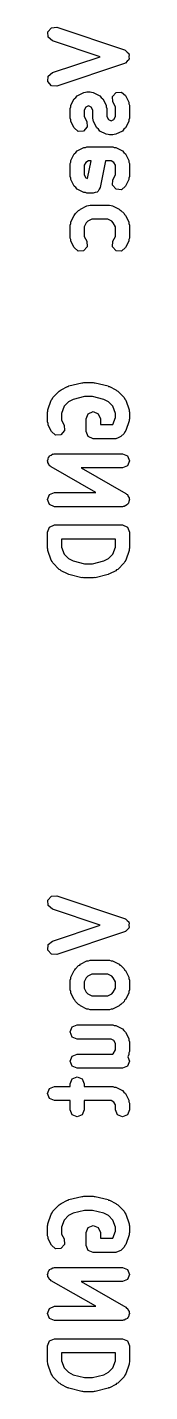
# Model space of a CAD drawing. Extents: x 83 to 117, y -96.7 to -70.8.
# Drawn here: x 115.91 to 116.63, y -96.72 to -84.68 of the extents above; entities that cross this region are included whole.
import ezdxf

# ---------------------------------------------------------------- set-up
doc = ezdxf.new("R2010")
doc.units = 0
doc.layers.add('BLACK', color=7, linetype='CONTINUOUS')

msp = doc.modelspace()

# ---------------------------------------------------------------- linework, layer by layer
at = {"layer": 'BLACK', "linetype": 'CONTINUOUS'}
for p, q in [((115.912, -84.7231), (115.943, -84.687)), ((115.916, -84.7708), (115.912, -84.7231)), ((115.943, -84.687), (115.991, -84.6836)), ((115.991, -84.6836), (116.591, -84.8836)), ((115.952, -84.8021), (115.916, -84.7708)), ((116.374, -84.9429), (115.952, -84.8021)), ((115.952, -85.0836), (116.374, -84.9429)), ((116.591, -84.8836), (116.595, -84.8866)), ((116.595, -84.8866), (116.599, -84.887)), ((116.599, -84.887), (116.612, -84.9019)), ((116.612, -84.9838), (116.599, -84.9988)), ((116.612, -84.9019), (116.627, -84.9149)), ((116.627, -84.9708), (116.612, -84.9838)), ((116.627, -84.9149), (116.628, -84.9196)), ((116.628, -84.9661), (116.627, -84.9708)), ((116.628, -84.9196), (116.631, -84.9231)), ((116.631, -84.9626), (116.628, -84.9661)), ((116.631, -84.9231), (116.629, -84.9429)), ((116.629, -84.9429), (116.631, -84.9626)), ((115.912, -85.1626), (115.916, -85.1149)), ((115.916, -85.1149), (115.952, -85.0836)), ((116.591, -85.0022), (115.991, -85.2022)), ((116.595, -84.9991), (116.591, -85.0022)), ((116.599, -84.9988), (116.595, -84.9991)), ((115.943, -85.1988), (115.912, -85.1626)), ((115.991, -85.2022), (115.943, -85.1988)), ((116.116, -85.372), (116.144, -85.3149)), ((116.144, -85.3149), (116.159, -85.3019)), ((116.159, -85.3019), (116.172, -85.287)), ((116.172, -85.287), (116.229, -85.2584)), ((116.229, -85.2584), (116.244, -85.2574)), ((116.244, -85.2574), (116.257, -85.2518)), ((116.257, -85.2518), (116.286, -85.2518)), ((116.286, -85.2518), (116.299, -85.2574)), ((116.299, -85.2574), (116.314, -85.2584)), ((116.314, -85.2584), (116.371, -85.287)), ((116.371, -85.287), (116.384, -85.3019)), ((116.384, -85.3019), (116.399, -85.3149)), ((116.399, -85.3149), (116.427, -85.3721)), ((116.484, -85.2945), (116.515, -85.2584)), ((116.487, -85.3422), (116.484, -85.2945)), ((116.509, -85.3862), (116.487, -85.3422)), ((116.515, -85.2584), (116.563, -85.255)), ((116.563, -85.255), (116.599, -85.2863)), ((116.599, -85.2863), (116.627, -85.3435)), ((116.627, -85.3435), (116.628, -85.358)), ((116.109, -85.4), (116.114, -85.3866)), ((116.109, -85.4857), (116.109, -85.4)), ((116.114, -85.3866), (116.116, -85.372)), ((116.247, -85.3894), (116.234, -85.4148)), ((116.234, -85.4148), (116.234, -85.471)), ((116.234, -85.471), (116.256, -85.5149)), ((116.271, -85.377), (116.247, -85.3894)), ((116.296, -85.3894), (116.271, -85.377)), ((116.309, -85.4148), (116.296, -85.3894)), ((116.309, -85.4857), (116.309, -85.4148)), ((116.427, -85.3721), (116.428, -85.3866)), ((116.428, -85.3866), (116.434, -85.4)), ((116.434, -85.4), (116.434, -85.471)), ((116.434, -85.471), (116.447, -85.4963)), ((116.496, -85.4963), (116.509, -85.471)), ((116.509, -85.471), (116.509, -85.3862)), ((116.628, -85.358), (116.634, -85.3714)), ((116.634, -85.3714), (116.634, -85.4857)), ((116.114, -85.4992), (116.109, -85.4857)), ((116.116, -85.5137), (116.114, -85.4992)), ((116.144, -85.5708), (116.116, -85.5137)), ((116.18, -85.6021), (116.144, -85.5708)), ((116.259, -85.5626), (116.228, -85.5988)), ((116.256, -85.5149), (116.259, -85.5626)), ((116.314, -85.4992), (116.309, -85.4857)), ((116.316, -85.5137), (116.314, -85.4992)), ((116.344, -85.5708), (116.316, -85.5137)), ((116.359, -85.5838), (116.344, -85.5708)), ((116.372, -85.5988), (116.359, -85.5838)), ((116.447, -85.4963), (116.471, -85.5087)), ((116.471, -85.5087), (116.496, -85.4963)), ((116.584, -85.5838), (116.571, -85.5988)), ((116.599, -85.5708), (116.584, -85.5838)), ((116.627, -85.5137), (116.599, -85.5708)), ((116.628, -85.4992), (116.627, -85.5137)), ((116.634, -85.4857), (116.628, -85.4992)), ((116.228, -85.5988), (116.18, -85.6021)), ((116.429, -85.6273), (116.372, -85.5988)), ((116.444, -85.6284), (116.429, -85.6273)), ((116.457, -85.6339), (116.444, -85.6284)), ((116.486, -85.6339), (116.457, -85.6339)), ((116.499, -85.6284), (116.486, -85.6339)), ((116.514, -85.6273), (116.499, -85.6284)), ((116.571, -85.5988), (116.514, -85.6273)), ((116.116, -85.8578), (116.144, -85.8006)), ((116.144, -85.8006), (116.159, -85.7876)), ((116.159, -85.7876), (116.172, -85.7727)), ((116.172, -85.7727), (116.229, -85.7441)), ((116.229, -85.7441), (116.244, -85.7431)), ((116.244, -85.7431), (116.257, -85.7375)), ((116.257, -85.7375), (116.486, -85.7375)), ((116.486, -85.7375), (116.499, -85.7431)), ((116.499, -85.7431), (116.514, -85.7441)), ((116.514, -85.7441), (116.571, -85.7727)), ((116.571, -85.7727), (116.584, -85.7876)), ((116.584, -85.7876), (116.599, -85.8006)), ((116.599, -85.8006), (116.627, -85.8578)), ((116.109, -85.8857), (116.114, -85.8723)), ((116.109, -86), (116.109, -85.8857)), ((116.114, -85.8723), (116.116, -85.8578)), ((116.247, -85.8752), (116.234, -85.9005)), ((116.234, -85.9005), (116.234, -85.9852)), ((116.272, -85.8625), (116.247, -85.8752)), ((116.264, -86.0192), (116.295, -85.8625)), ((116.295, -85.8625), (116.272, -85.8625)), ((116.423, -85.8625), (116.376, -86.098)), ((116.471, -85.8625), (116.423, -85.8625)), ((116.496, -85.8752), (116.471, -85.8625)), ((116.509, -85.9005), (116.496, -85.8752)), ((116.509, -85.9852), (116.509, -85.9005)), ((116.627, -85.8578), (116.628, -85.8723)), ((116.628, -85.8723), (116.634, -85.8857)), ((116.634, -85.8857), (116.634, -86)), ((116.114, -86.0134), (116.109, -86)), ((116.116, -86.028), (116.114, -86.0134)), ((116.144, -86.0851), (116.116, -86.028)), ((116.234, -85.9852), (116.247, -86.0106)), ((116.247, -86.0106), (116.264, -86.0192)), ((116.484, -86.0769), (116.487, -86.0292)), ((116.515, -86.113), (116.484, -86.0769)), ((116.487, -86.0292), (116.509, -85.9852)), ((116.627, -86.028), (116.599, -86.0851)), ((116.628, -86.0134), (116.627, -86.028)), ((116.634, -86), (116.628, -86.0134)), ((116.159, -86.0981), (116.144, -86.0851)), ((116.172, -86.113), (116.159, -86.0981)), ((116.229, -86.1416), (116.172, -86.113)), ((116.244, -86.1426), (116.229, -86.1416)), ((116.257, -86.1482), (116.244, -86.1426)), ((116.314, -86.1482), (116.257, -86.1482)), ((116.331, -86.1412), (116.314, -86.1482)), ((116.349, -86.1377), (116.331, -86.1412)), ((116.353, -86.1324), (116.349, -86.1377)), ((116.358, -86.1299), (116.353, -86.1324)), ((116.365, -86.1131), (116.358, -86.1299)), ((116.376, -86.098), (116.365, -86.1131)), ((116.563, -86.1164), (116.515, -86.113)), ((116.599, -86.0851), (116.563, -86.1164)), ((116.156, -86.3272), (116.184, -86.2987)), ((116.184, -86.2987), (116.194, -86.2947)), ((116.194, -86.2947), (116.201, -86.287)), ((116.201, -86.287), (116.258, -86.2584)), ((116.258, -86.2584), (116.272, -86.2574)), ((116.272, -86.2574), (116.286, -86.2518)), ((116.286, -86.2518), (116.457, -86.2518)), ((116.457, -86.2518), (116.471, -86.2574)), ((116.471, -86.2574), (116.485, -86.2584)), ((116.485, -86.2584), (116.542, -86.287)), ((116.542, -86.287), (116.549, -86.2947)), ((116.549, -86.2947), (116.558, -86.2987)), ((116.558, -86.2987), (116.587, -86.3272)), ((116.109, -86.4286), (116.114, -86.4151)), ((116.109, -86.5429), (116.109, -86.4286)), ((116.114, -86.4151), (116.116, -86.4006)), ((116.116, -86.4006), (116.144, -86.3435)), ((116.144, -86.3435), (116.152, -86.3367)), ((116.152, -86.3367), (116.156, -86.3272)), ((116.251, -86.4085), (116.234, -86.4433)), ((116.266, -86.3942), (116.251, -86.4085)), ((116.3, -86.3768), (116.266, -86.3942)), ((116.442, -86.3768), (116.3, -86.3768)), ((116.477, -86.3942), (116.442, -86.3768)), ((116.491, -86.4085), (116.477, -86.3942)), ((116.509, -86.4433), (116.491, -86.4085)), ((116.587, -86.3272), (116.591, -86.3367)), ((116.591, -86.3367), (116.599, -86.3435)), ((116.599, -86.3435), (116.627, -86.4006)), ((116.627, -86.4006), (116.628, -86.4151)), ((116.628, -86.4151), (116.634, -86.4286)), ((116.634, -86.4286), (116.634, -86.5429)), ((116.114, -86.5563), (116.109, -86.5429)), ((116.116, -86.5708), (116.114, -86.5563)), ((116.234, -86.4433), (116.234, -86.5281)), ((116.234, -86.5281), (116.256, -86.572)), ((116.487, -86.572), (116.509, -86.5281)), ((116.509, -86.5281), (116.509, -86.4433)), ((116.628, -86.5563), (116.627, -86.5708)), ((116.634, -86.5429), (116.628, -86.5563)), ((116.144, -86.628), (116.116, -86.5708)), ((116.18, -86.6593), (116.144, -86.628)), ((116.228, -86.6559), (116.18, -86.6593)), ((116.259, -86.6198), (116.228, -86.6559)), ((116.256, -86.572), (116.259, -86.6198)), ((116.484, -86.6198), (116.487, -86.572)), ((116.515, -86.6559), (116.484, -86.6198)), ((116.563, -86.6593), (116.515, -86.6559)), ((116.599, -86.6279), (116.563, -86.6593)), ((116.627, -86.5708), (116.599, -86.6279)), ((116.022, -87.889), (116.029, -87.8812)), ((116.029, -87.8812), (116.086, -87.8527)), ((116.086, -87.8527), (116.093, -87.8522)), ((116.093, -87.8522), (116.099, -87.8479)), ((116.099, -87.8479), (116.213, -87.8194)), ((116.213, -87.8194), (116.221, -87.8205)), ((116.221, -87.8205), (116.229, -87.8175)), ((116.229, -87.8175), (116.314, -87.8175)), ((116.314, -87.8175), (116.322, -87.8205)), ((116.322, -87.8205), (116.329, -87.8194)), ((116.329, -87.8194), (116.444, -87.8479)), ((116.444, -87.8479), (116.449, -87.8522)), ((116.449, -87.8522), (116.457, -87.8527)), ((116.457, -87.8527), (116.514, -87.8812)), ((116.514, -87.8812), (116.52, -87.889)), ((115.912, -88.0602), (115.941, -87.9745)), ((115.941, -87.9745), (115.95, -87.9635)), ((115.95, -87.9635), (115.956, -87.9501)), ((115.956, -87.9501), (116.013, -87.8929)), ((116.013, -87.8929), (116.022, -87.889)), ((116.094, -87.9885), (116.055, -88.028)), ((116.136, -87.9675), (116.094, -87.9885)), ((116.236, -87.9425), (116.136, -87.9675)), ((116.307, -87.9425), (116.236, -87.9425)), ((116.407, -87.9675), (116.307, -87.9425)), ((116.449, -87.9885), (116.407, -87.9675)), ((116.488, -88.028), (116.449, -87.9885)), ((116.52, -87.889), (116.53, -87.8929)), ((116.53, -87.8929), (116.587, -87.9501)), ((116.587, -87.9501), (116.593, -87.9635)), ((116.593, -87.9635), (116.602, -87.9745)), ((116.602, -87.9745), (116.631, -88.0602)), ((115.909, -88.08), (115.913, -88.0705)), ((115.909, -88.1657), (115.909, -88.08)), ((115.913, -88.0705), (115.912, -88.0602)), ((116.055, -88.028), (116.034, -88.0901)), ((116.034, -88.0901), (116.034, -88.151)), ((116.252, -88.1371), (116.27, -88.0929)), ((116.27, -88.0929), (116.314, -88.0746)), ((116.314, -88.0746), (116.358, -88.0929)), ((116.358, -88.0929), (116.377, -88.1371)), ((116.509, -88.0901), (116.488, -88.028)), ((116.509, -88.127), (116.509, -88.0901)), ((116.631, -88.0602), (116.63, -88.0705)), ((116.63, -88.0705), (116.634, -88.08)), ((116.634, -88.08), (116.634, -88.1371)), ((115.914, -88.1792), (115.909, -88.1657)), ((115.916, -88.1937), (115.914, -88.1792)), ((115.944, -88.2508), (115.916, -88.1937)), ((116.059, -88.2426), (116.028, -88.2788)), ((116.034, -88.151), (116.056, -88.1949)), ((116.056, -88.1949), (116.059, -88.2426)), ((116.252, -88.2514), (116.252, -88.1371)), ((116.377, -88.1371), (116.377, -88.1889)), ((116.377, -88.1889), (116.488, -88.1889)), ((116.488, -88.1889), (116.509, -88.127)), ((116.602, -88.2426), (116.593, -88.2536)), ((116.631, -88.1569), (116.602, -88.2426)), ((116.634, -88.1371), (116.63, -88.1466)), ((116.63, -88.1466), (116.631, -88.1569)), ((115.98, -88.2822), (115.944, -88.2508)), ((116.028, -88.2788), (115.98, -88.2822)), ((116.27, -88.2956), (116.252, -88.2514)), ((116.314, -88.3139), (116.27, -88.2956)), ((116.514, -88.3139), (116.314, -88.3139)), ((116.533, -88.3063), (116.514, -88.3139)), ((116.558, -88.2956), (116.533, -88.3063)), ((116.587, -88.2671), (116.558, -88.2956)), ((116.593, -88.2536), (116.587, -88.2671)), ((115.915, -88.4936), (115.917, -88.4776)), ((115.917, -88.4776), (115.924, -88.4723)), ((115.924, -88.4723), (115.927, -88.4644)), ((115.927, -88.4644), (115.942, -88.4582)), ((115.942, -88.4582), (115.955, -88.4483)), ((115.955, -88.4483), (115.963, -88.4494)), ((115.963, -88.4494), (115.971, -88.4461)), ((115.971, -88.4461), (116.571, -88.4461)), ((116.571, -88.4461), (116.616, -88.4644)), ((116.616, -88.4644), (116.634, -88.5086)), ((115.909, -88.5086), (115.915, -88.4936)), ((115.912, -88.5165), (115.909, -88.5086)), ((115.911, -88.525), (115.912, -88.5165)), ((115.921, -88.5378), (115.911, -88.525)), ((115.927, -88.5528), (115.921, -88.5378)), ((115.935, -88.556), (115.927, -88.5528)), ((115.94, -88.5628), (115.935, -88.556)), ((116.336, -88.7889), (115.94, -88.5628)), ((116.571, -88.5711), (116.207, -88.5711)), ((116.207, -88.5711), (116.602, -88.7972)), ((116.616, -88.5528), (116.571, -88.5711)), ((116.634, -88.5086), (116.616, -88.5528)), ((115.909, -88.8514), (115.927, -88.8072)), ((115.927, -88.8072), (115.971, -88.7889)), ((115.971, -88.7889), (116.336, -88.7889)), ((116.602, -88.7972), (116.608, -88.804)), ((116.608, -88.804), (116.616, -88.8072)), ((116.616, -88.8072), (116.622, -88.8222)), ((116.622, -88.8222), (116.632, -88.835)), ((116.632, -88.835), (116.631, -88.8435)), ((116.631, -88.8435), (116.634, -88.8514)), ((115.927, -88.8956), (115.909, -88.8514)), ((115.971, -88.9139), (115.927, -88.8956)), ((116.571, -88.9139), (115.971, -88.9139)), ((116.579, -88.9106), (116.571, -88.9139)), ((116.588, -88.9117), (116.579, -88.9106)), ((116.601, -88.9018), (116.588, -88.9117)), ((116.616, -88.8956), (116.601, -88.9018)), ((116.619, -88.8877), (116.616, -88.8956)), ((116.626, -88.8824), (116.619, -88.8877)), ((116.628, -88.8664), (116.626, -88.8824)), ((116.634, -88.8514), (116.628, -88.8664)), ((115.927, -89.0929), (115.971, -89.0746)), ((115.971, -89.0746), (116.571, -89.0746)), ((116.571, -89.0746), (116.616, -89.0929)), ((115.909, -89.1371), (115.927, -89.0929)), ((115.909, -89.28), (115.909, -89.1371)), ((116.034, -89.1996), (116.034, -89.2699)), ((116.509, -89.1996), (116.034, -89.1996)), ((116.509, -89.2699), (116.509, -89.1996)), ((116.616, -89.0929), (116.634, -89.1371)), ((116.634, -89.1371), (116.634, -89.28)), ((115.913, -89.2895), (115.909, -89.28)), ((115.912, -89.2998), (115.913, -89.2895)), ((115.941, -89.3855), (115.912, -89.2998)), ((116.034, -89.2699), (116.055, -89.332)), ((116.488, -89.332), (116.509, -89.2699)), ((116.631, -89.2998), (116.602, -89.3855)), ((116.634, -89.28), (116.63, -89.2895)), ((116.63, -89.2895), (116.631, -89.2998)), ((115.95, -89.3965), (115.941, -89.3855)), ((115.956, -89.4099), (115.95, -89.3965)), ((116.013, -89.4671), (115.956, -89.4099)), ((116.055, -89.332), (116.094, -89.3715)), ((116.094, -89.3715), (116.136, -89.3925)), ((116.136, -89.3925), (116.236, -89.4175)), ((116.236, -89.4175), (116.307, -89.4175)), ((116.307, -89.4175), (116.407, -89.3925)), ((116.407, -89.3925), (116.449, -89.3715)), ((116.449, -89.3715), (116.488, -89.332)), ((116.587, -89.4099), (116.53, -89.4671)), ((116.593, -89.3965), (116.587, -89.4099)), ((116.602, -89.3855), (116.593, -89.3965)), ((116.022, -89.471), (116.013, -89.4671)), ((116.029, -89.4788), (116.022, -89.471)), ((116.086, -89.5073), (116.029, -89.4788)), ((116.093, -89.5078), (116.086, -89.5073)), ((116.099, -89.5121), (116.093, -89.5078)), ((116.213, -89.5406), (116.099, -89.5121)), ((116.221, -89.5395), (116.213, -89.5406)), ((116.229, -89.5425), (116.221, -89.5395)), ((116.314, -89.5425), (116.229, -89.5425)), ((116.322, -89.5395), (116.314, -89.5425)), ((116.329, -89.5406), (116.322, -89.5395)), ((116.444, -89.5121), (116.329, -89.5406)), ((116.449, -89.5078), (116.444, -89.5121)), ((116.457, -89.5073), (116.449, -89.5078)), ((116.514, -89.4788), (116.457, -89.5073)), ((116.52, -89.471), (116.514, -89.4788)), ((116.53, -89.4671), (116.52, -89.471)), ((115.912, -92.3859), (115.943, -92.3498)), ((115.916, -92.4337), (115.912, -92.3859)), ((115.952, -92.465), (115.916, -92.4337)), ((115.943, -92.3498), (115.991, -92.3464)), ((115.991, -92.3464), (116.591, -92.5464)), ((116.374, -92.6057), (115.952, -92.465)), ((116.591, -92.5464), (116.595, -92.5495)), ((116.595, -92.5495), (116.599, -92.5498)), ((116.599, -92.5498), (116.612, -92.5648)), ((116.612, -92.5648), (116.627, -92.5778)), ((116.627, -92.5778), (116.628, -92.5824)), ((115.952, -92.7464), (116.374, -92.6057)), ((116.591, -92.665), (115.991, -92.865)), ((116.595, -92.6619), (116.591, -92.665)), ((116.599, -92.6616), (116.595, -92.6619)), ((116.612, -92.6466), (116.599, -92.6616)), ((116.627, -92.6337), (116.612, -92.6466)), ((116.628, -92.629), (116.627, -92.6337)), ((116.628, -92.5824), (116.631, -92.5859)), ((116.631, -92.6255), (116.628, -92.629)), ((116.631, -92.5859), (116.629, -92.6057)), ((116.629, -92.6057), (116.631, -92.6255)), ((115.912, -92.8255), (115.916, -92.7778)), ((115.916, -92.7778), (115.952, -92.7464)), ((115.943, -92.8616), (115.912, -92.8255)), ((115.991, -92.865), (115.943, -92.8616)), ((116.201, -92.9498), (116.258, -92.9212)), ((116.258, -92.9212), (116.272, -92.9202)), ((116.272, -92.9202), (116.286, -92.9146)), ((116.286, -92.9146), (116.457, -92.9146)), ((116.457, -92.9146), (116.471, -92.9202)), ((116.471, -92.9202), (116.485, -92.9212)), ((116.485, -92.9212), (116.542, -92.9498)), ((116.116, -93.0635), (116.144, -93.0063)), ((116.144, -93.0063), (116.152, -92.9996)), ((116.152, -92.9996), (116.156, -92.9901)), ((116.156, -92.9901), (116.184, -92.9615)), ((116.184, -92.9615), (116.194, -92.9576)), ((116.194, -92.9576), (116.201, -92.9498)), ((116.266, -93.0571), (116.251, -93.0713)), ((116.3, -93.0396), (116.266, -93.0571)), ((116.442, -93.0396), (116.3, -93.0396)), ((116.477, -93.0571), (116.442, -93.0396)), ((116.491, -93.0713), (116.477, -93.0571)), ((116.542, -92.9498), (116.549, -92.9576)), ((116.549, -92.9576), (116.558, -92.9615)), ((116.558, -92.9615), (116.587, -92.9901)), ((116.587, -92.9901), (116.591, -92.9996)), ((116.591, -92.9996), (116.599, -93.0063)), ((116.599, -93.0063), (116.627, -93.0635)), ((116.109, -93.0914), (116.114, -93.078)), ((116.109, -93.1771), (116.109, -93.0914)), ((116.114, -93.1906), (116.109, -93.1771)), ((116.114, -93.078), (116.116, -93.0635)), ((116.251, -93.0713), (116.234, -93.1062)), ((116.234, -93.1062), (116.234, -93.1624)), ((116.234, -93.1624), (116.251, -93.1973)), ((116.509, -93.1062), (116.491, -93.0713)), ((116.491, -93.1973), (116.509, -93.1624)), ((116.509, -93.1624), (116.509, -93.1062)), ((116.627, -93.0635), (116.628, -93.078)), ((116.628, -93.078), (116.634, -93.0914)), ((116.634, -93.1771), (116.628, -93.1906)), ((116.634, -93.0914), (116.634, -93.1771)), ((116.116, -93.2051), (116.114, -93.1906)), ((116.144, -93.2622), (116.116, -93.2051)), ((116.152, -93.269), (116.144, -93.2622)), ((116.156, -93.2785), (116.152, -93.269)), ((116.184, -93.307), (116.156, -93.2785)), ((116.251, -93.1973), (116.266, -93.2115)), ((116.266, -93.2115), (116.3, -93.2289)), ((116.3, -93.2289), (116.442, -93.2289)), ((116.442, -93.2289), (116.477, -93.2115)), ((116.477, -93.2115), (116.491, -93.1973)), ((116.587, -93.2785), (116.558, -93.3071)), ((116.591, -93.269), (116.587, -93.2785)), ((116.599, -93.2622), (116.591, -93.269)), ((116.627, -93.2051), (116.599, -93.2622)), ((116.628, -93.1906), (116.627, -93.2051)), ((116.194, -93.311), (116.184, -93.307)), ((116.201, -93.3188), (116.194, -93.311)), ((116.258, -93.3473), (116.201, -93.3188)), ((116.272, -93.3484), (116.258, -93.3473)), ((116.286, -93.3539), (116.272, -93.3484)), ((116.457, -93.3539), (116.286, -93.3539)), ((116.471, -93.3484), (116.457, -93.3539)), ((116.485, -93.3473), (116.471, -93.3484)), ((116.542, -93.3188), (116.485, -93.3473)), ((116.549, -93.311), (116.542, -93.3188)), ((116.558, -93.3071), (116.549, -93.311)), ((116.109, -93.5486), (116.127, -93.5044)), ((116.127, -93.5044), (116.171, -93.4861)), ((116.171, -93.4861), (116.486, -93.4861)), ((116.486, -93.4861), (116.499, -93.4916)), ((116.499, -93.4916), (116.514, -93.4927)), ((116.514, -93.4927), (116.571, -93.5212)), ((116.571, -93.5212), (116.584, -93.5362)), ((116.584, -93.5362), (116.599, -93.5492)), ((116.127, -93.5928), (116.109, -93.5486)), ((116.171, -93.6111), (116.127, -93.5928)), ((116.471, -93.6111), (116.171, -93.6111)), ((116.496, -93.6237), (116.471, -93.6111)), ((116.509, -93.649), (116.496, -93.6237)), ((116.509, -93.7052), (116.509, -93.649)), ((116.599, -93.5492), (116.627, -93.6063)), ((116.627, -93.6063), (116.628, -93.6208)), ((116.628, -93.6208), (116.634, -93.6343)), ((116.634, -93.6343), (116.634, -93.72)), ((116.109, -93.8057), (116.127, -93.7615)), ((116.127, -93.7615), (116.171, -93.7432)), ((116.171, -93.7432), (116.488, -93.7432)), ((116.488, -93.7432), (116.491, -93.7401)), ((116.491, -93.7401), (116.509, -93.7052)), ((116.627, -93.748), (116.618, -93.7669)), ((116.618, -93.7669), (116.634, -93.8057)), ((116.628, -93.7334), (116.627, -93.748)), ((116.634, -93.72), (116.628, -93.7334)), ((116.127, -93.8499), (116.109, -93.8057)), ((116.171, -93.8682), (116.127, -93.8499)), ((116.571, -93.8682), (116.171, -93.8682)), ((116.616, -93.8499), (116.571, -93.8682)), ((116.634, -93.8057), (116.616, -93.8499)), ((116.109, -94.0057), (116.127, -93.9615)), ((116.109, -94.0289), (116.109, -94.0057)), ((116.127, -93.9615), (116.171, -93.9432)), ((116.171, -93.9432), (116.216, -93.9615)), ((116.216, -93.9615), (116.234, -94.0057)), ((116.234, -94.0057), (116.234, -94.0289)), ((115.909, -94.0914), (115.927, -94.0472)), ((115.927, -94.1356), (115.909, -94.0914)), ((115.927, -94.0472), (115.971, -94.0289)), ((115.971, -94.1539), (115.927, -94.1356)), ((115.971, -94.0289), (116.109, -94.0289)), ((116.234, -94.0289), (116.486, -94.0289)), ((116.486, -94.0289), (116.499, -94.0345)), ((116.499, -94.0345), (116.514, -94.0355)), ((116.514, -94.0355), (116.571, -94.0641)), ((116.571, -94.0641), (116.584, -94.0791)), ((116.584, -94.0791), (116.599, -94.092)), ((116.599, -94.092), (116.627, -94.1492)), ((116.109, -94.1539), (115.971, -94.1539)), ((116.109, -94.2343), (116.109, -94.1539)), ((116.127, -94.2785), (116.109, -94.2343)), ((116.234, -94.2343), (116.216, -94.2785)), ((116.471, -94.1539), (116.234, -94.1539)), ((116.234, -94.1539), (116.234, -94.2343)), ((116.496, -94.1666), (116.471, -94.1539)), ((116.509, -94.1919), (116.496, -94.1666)), ((116.509, -94.2343), (116.509, -94.1919)), ((116.527, -94.2785), (116.509, -94.2343)), ((116.634, -94.2343), (116.616, -94.2785)), ((116.627, -94.1492), (116.628, -94.1637)), ((116.628, -94.1637), (116.634, -94.1771)), ((116.634, -94.1771), (116.634, -94.2343)), ((116.171, -94.2968), (116.127, -94.2785)), ((116.216, -94.2785), (116.171, -94.2968)), ((116.571, -94.2968), (116.527, -94.2785)), ((116.616, -94.2785), (116.571, -94.2968)), ((115.956, -95.1301), (116.013, -95.0729)), ((116.013, -95.0729), (116.022, -95.069)), ((116.022, -95.069), (116.029, -95.0612)), ((116.029, -95.0612), (116.086, -95.0327)), ((116.086, -95.0327), (116.093, -95.0322)), ((116.093, -95.0322), (116.099, -95.0279)), ((116.099, -95.0279), (116.213, -94.9994)), ((116.213, -94.9994), (116.221, -95.0005)), ((116.221, -95.0005), (116.229, -94.9975)), ((116.229, -94.9975), (116.314, -94.9975)), ((116.314, -94.9975), (116.322, -95.0005)), ((116.322, -95.0005), (116.329, -94.9994)), ((116.329, -94.9994), (116.444, -95.0279)), ((116.444, -95.0279), (116.449, -95.0322)), ((116.449, -95.0322), (116.457, -95.0327)), ((116.457, -95.0327), (116.514, -95.0612)), ((116.514, -95.0612), (116.52, -95.069)), ((116.52, -95.069), (116.53, -95.0729)), ((116.53, -95.0729), (116.587, -95.1301)), ((115.912, -95.2402), (115.941, -95.1545)), ((115.941, -95.1545), (115.95, -95.1435)), ((115.95, -95.1435), (115.956, -95.1301)), ((116.055, -95.208), (116.034, -95.2701)), ((116.094, -95.1685), (116.055, -95.208)), ((116.136, -95.1475), (116.094, -95.1685)), ((116.236, -95.1225), (116.136, -95.1475)), ((116.307, -95.1225), (116.236, -95.1225)), ((116.407, -95.1475), (116.307, -95.1225)), ((116.449, -95.1685), (116.407, -95.1475)), ((116.488, -95.208), (116.449, -95.1685)), ((116.509, -95.2701), (116.488, -95.208)), ((116.587, -95.1301), (116.593, -95.1435)), ((116.593, -95.1435), (116.602, -95.1545)), ((116.602, -95.1545), (116.631, -95.2402)), ((115.909, -95.26), (115.913, -95.2505)), ((115.909, -95.3457), (115.909, -95.26)), ((115.914, -95.3592), (115.909, -95.3457)), ((115.913, -95.2505), (115.912, -95.2402)), ((116.034, -95.2701), (116.034, -95.331)), ((116.034, -95.331), (116.056, -95.3749)), ((116.252, -95.3171), (116.27, -95.2729)), ((116.252, -95.4314), (116.252, -95.3171)), ((116.27, -95.2729), (116.314, -95.2546)), ((116.314, -95.2546), (116.358, -95.2729)), ((116.358, -95.2729), (116.377, -95.3171)), ((116.377, -95.3171), (116.377, -95.3689)), ((116.488, -95.3689), (116.509, -95.307)), ((116.509, -95.307), (116.509, -95.2701)), ((116.631, -95.3369), (116.602, -95.4226)), ((116.631, -95.2402), (116.63, -95.2505)), ((116.63, -95.2505), (116.634, -95.26)), ((116.634, -95.3171), (116.63, -95.3266)), ((116.63, -95.3266), (116.631, -95.3369)), ((116.634, -95.26), (116.634, -95.3171)), ((115.916, -95.3737), (115.914, -95.3592)), ((115.944, -95.4308), (115.916, -95.3737)), ((115.98, -95.4621), (115.944, -95.4308)), ((116.028, -95.4588), (115.98, -95.4621)), ((116.059, -95.4226), (116.028, -95.4588)), ((116.056, -95.3749), (116.059, -95.4226)), ((116.27, -95.4756), (116.252, -95.4314)), ((116.377, -95.3689), (116.488, -95.3689)), ((116.587, -95.4471), (116.558, -95.4756)), ((116.593, -95.4336), (116.587, -95.4471)), ((116.602, -95.4226), (116.593, -95.4336)), ((116.314, -95.4939), (116.27, -95.4756)), ((116.514, -95.4939), (116.314, -95.4939)), ((116.533, -95.4863), (116.514, -95.4939)), ((116.558, -95.4756), (116.533, -95.4863)), ((115.909, -95.6886), (115.915, -95.6736)), ((115.912, -95.6965), (115.909, -95.6886)), ((115.911, -95.705), (115.912, -95.6965)), ((115.921, -95.7178), (115.911, -95.705)), ((115.915, -95.6736), (115.917, -95.6576)), ((115.917, -95.6576), (115.924, -95.6523)), ((115.924, -95.6523), (115.927, -95.6444)), ((115.927, -95.6444), (115.942, -95.6382)), ((115.942, -95.6382), (115.955, -95.6283)), ((115.955, -95.6283), (115.963, -95.6294)), ((115.963, -95.6294), (115.971, -95.6261)), ((115.971, -95.6261), (116.571, -95.6261)), ((116.571, -95.6261), (116.616, -95.6444)), ((116.616, -95.6444), (116.634, -95.6886)), ((116.634, -95.6886), (116.616, -95.7328)), ((115.927, -95.7328), (115.921, -95.7178)), ((115.935, -95.736), (115.927, -95.7328)), ((115.94, -95.7428), (115.935, -95.736)), ((116.336, -95.9689), (115.94, -95.7428)), ((116.571, -95.7511), (116.207, -95.7511)), ((116.207, -95.7511), (116.602, -95.9772)), ((116.616, -95.7328), (116.571, -95.7511)), ((115.909, -96.0314), (115.927, -95.9872)), ((115.927, -96.0756), (115.909, -96.0314)), ((115.927, -95.9872), (115.971, -95.9689)), ((115.971, -95.9689), (116.336, -95.9689)), ((116.602, -95.9772), (116.608, -95.9839)), ((116.608, -95.9839), (116.616, -95.9872)), ((116.616, -95.9872), (116.622, -96.0022)), ((116.619, -96.0677), (116.616, -96.0756)), ((116.626, -96.0624), (116.619, -96.0677)), ((116.622, -96.0022), (116.632, -96.015)), ((116.628, -96.0464), (116.626, -96.0624)), ((116.634, -96.0314), (116.628, -96.0464)), ((116.632, -96.015), (116.631, -96.0235)), ((116.631, -96.0235), (116.634, -96.0314)), ((115.971, -96.0939), (115.927, -96.0756)), ((116.571, -96.0939), (115.971, -96.0939)), ((116.579, -96.0906), (116.571, -96.0939)), ((116.588, -96.0917), (116.579, -96.0906)), ((116.601, -96.0818), (116.588, -96.0917)), ((116.616, -96.0756), (116.601, -96.0818)), ((115.909, -96.3171), (115.927, -96.2729)), ((115.927, -96.2729), (115.971, -96.2546)), ((115.971, -96.2546), (116.571, -96.2546)), ((116.571, -96.2546), (116.616, -96.2729)), ((116.616, -96.2729), (116.634, -96.3171)), ((115.909, -96.46), (115.909, -96.3171)), ((116.034, -96.3796), (116.034, -96.4499)), ((116.509, -96.3796), (116.034, -96.3796)), ((116.509, -96.4499), (116.509, -96.3796)), ((116.634, -96.3171), (116.634, -96.46)), ((115.913, -96.4695), (115.909, -96.46)), ((115.912, -96.4798), (115.913, -96.4695)), ((115.941, -96.5655), (115.912, -96.4798)), ((116.034, -96.4499), (116.055, -96.512)), ((116.055, -96.512), (116.094, -96.5515)), ((116.094, -96.5515), (116.136, -96.5725)), ((116.407, -96.5725), (116.449, -96.5515)), ((116.449, -96.5515), (116.488, -96.512)), ((116.488, -96.512), (116.509, -96.4499)), ((116.631, -96.4798), (116.602, -96.5655)), ((116.634, -96.46), (116.63, -96.4695)), ((116.63, -96.4695), (116.631, -96.4798)), ((115.95, -96.5765), (115.941, -96.5655)), ((115.956, -96.5899), (115.95, -96.5765)), ((116.013, -96.6471), (115.956, -96.5899)), ((116.022, -96.651), (116.013, -96.6471)), ((116.029, -96.6588), (116.022, -96.651)), ((116.086, -96.6873), (116.029, -96.6588)), ((116.136, -96.5725), (116.236, -96.5975)), ((116.236, -96.5975), (116.307, -96.5975)), ((116.307, -96.5975), (116.407, -96.5725)), ((116.514, -96.6588), (116.457, -96.6873)), ((116.52, -96.651), (116.514, -96.6588)), ((116.53, -96.6471), (116.52, -96.651)), ((116.587, -96.5899), (116.53, -96.6471)), ((116.593, -96.5765), (116.587, -96.5899)), ((116.602, -96.5655), (116.593, -96.5765)), ((116.093, -96.6878), (116.086, -96.6873)), ((116.099, -96.6921), (116.093, -96.6878)), ((116.213, -96.7206), (116.099, -96.6921)), ((116.221, -96.7195), (116.213, -96.7206)), ((116.229, -96.7225), (116.221, -96.7195)), ((116.314, -96.7225), (116.229, -96.7225)), ((116.322, -96.7195), (116.314, -96.7225)), ((116.329, -96.7206), (116.322, -96.7195)), ((116.444, -96.6921), (116.329, -96.7206)), ((116.449, -96.6878), (116.444, -96.6921)), ((116.457, -96.6873), (116.449, -96.6878))]:
    msp.add_line(p, q, dxfattribs=at)

doc.saveas('drawing.dxf')
